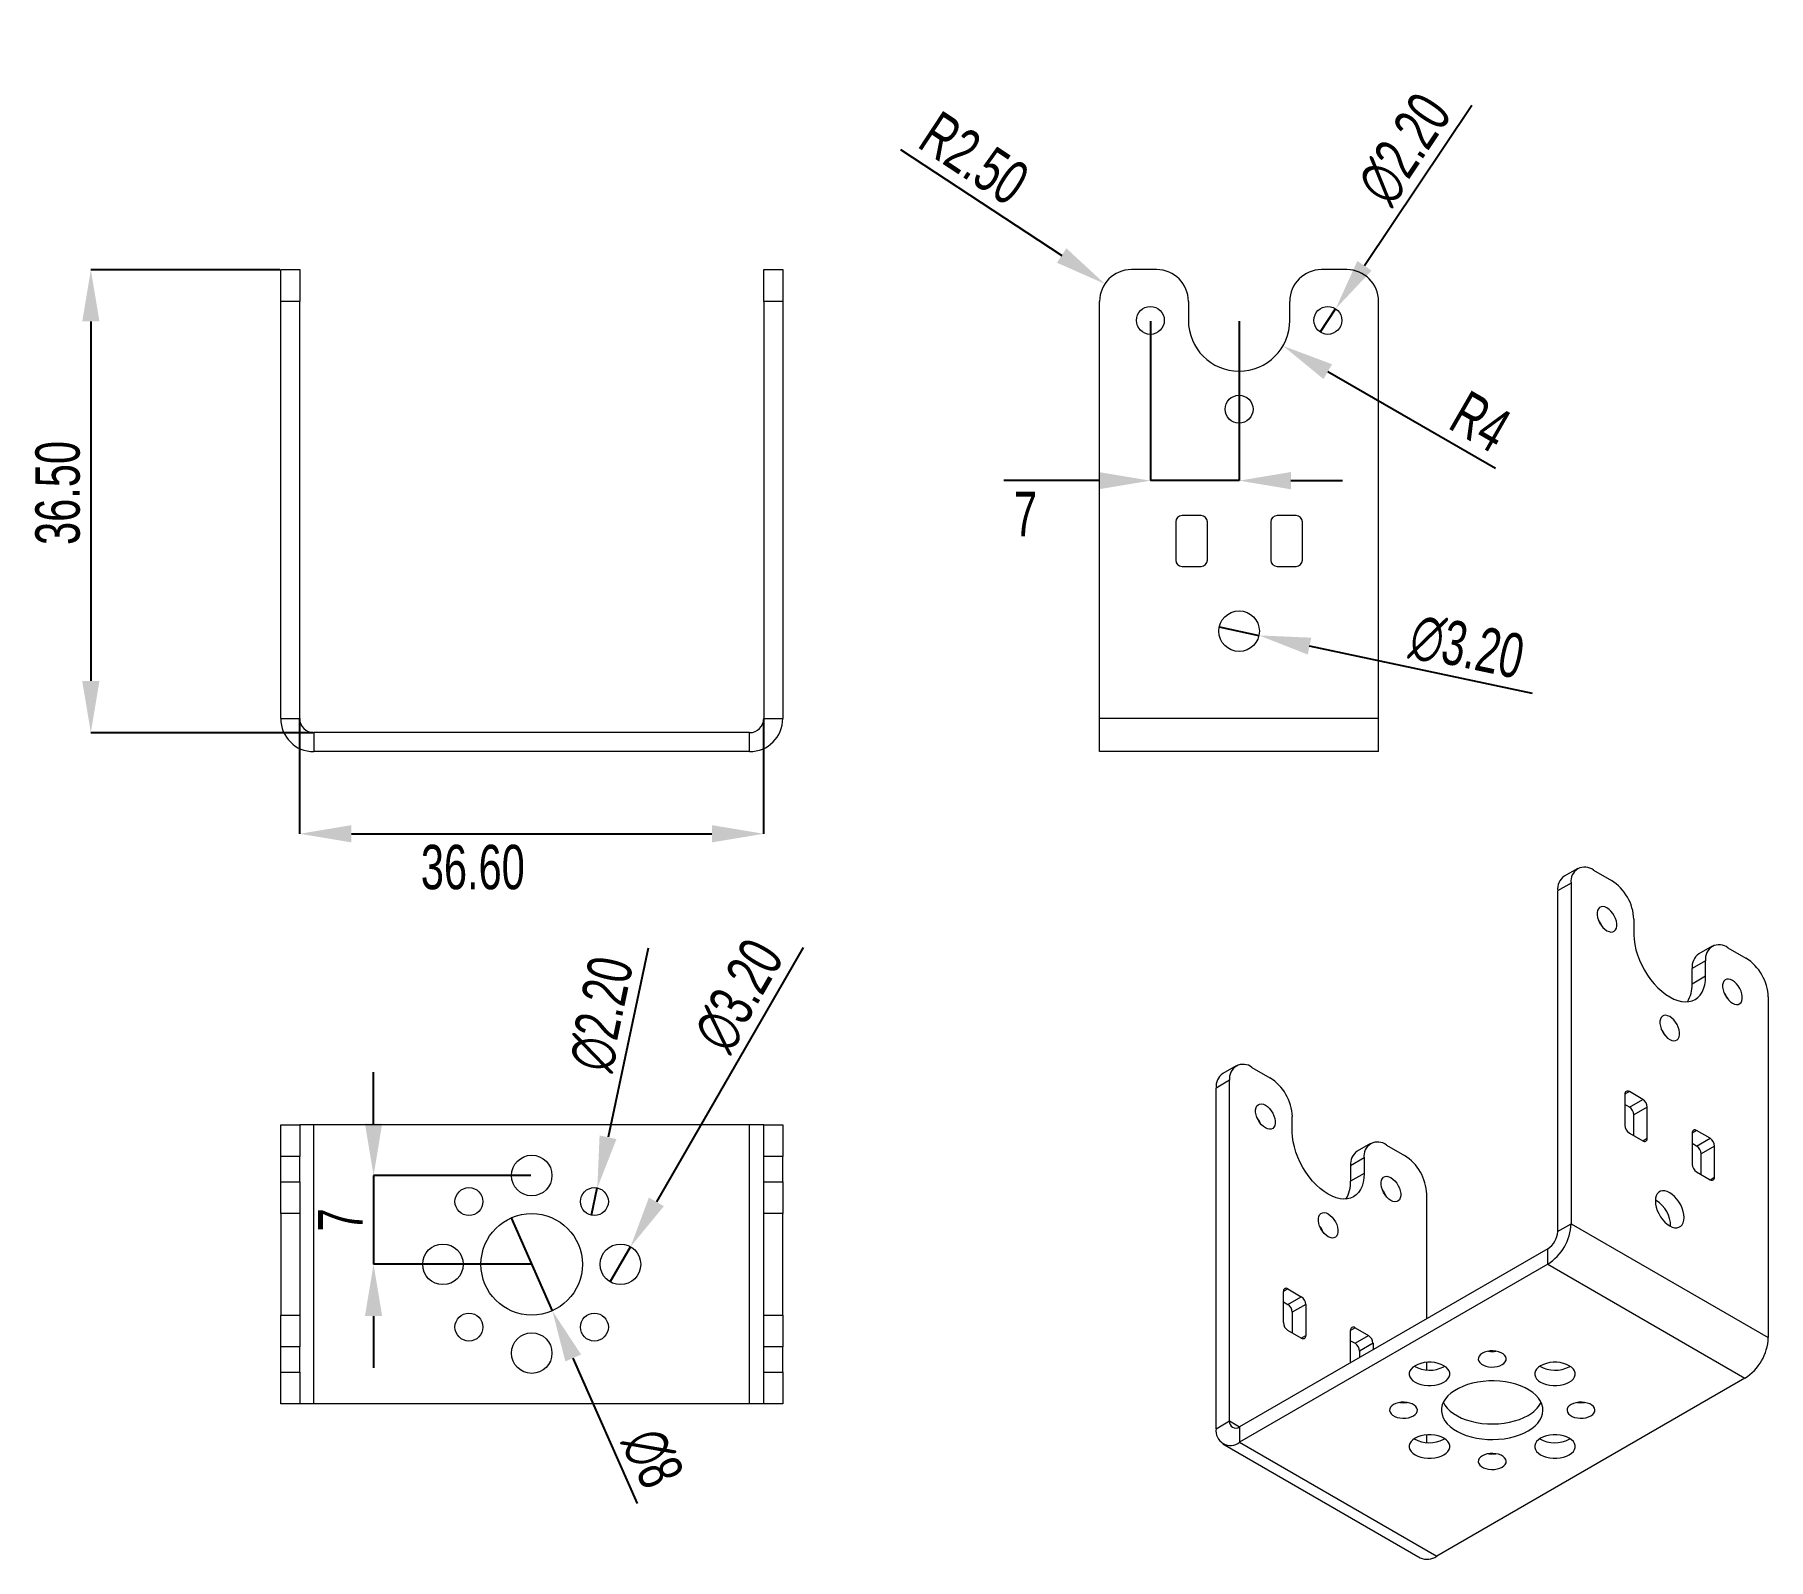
# Model space of a CAD drawing. Header units: millimetres. Extents: x 19 to 155, y 22 to 142.
import ezdxf

# ---------------------------------------------------------------- set-up
doc = ezdxf.new("R2010")
doc.units = ezdxf.units.MM
doc.layers.add('标注层', color=4, linetype='Continuous', lineweight=15)
doc.styles.add('SLDTEXTSTYLE5', font='TXT', dxfattribs={"width": 0.7})
doc.dimstyles.new('SLDDIMSTYLE0', dxfattribs={"dimtxt": 3.5, "dimasz": 4.08, "dimexe": 0, "dimexo": 0.0625, "dimgap": 0.875, "dimtad": 2, "dimrnd": 1e-09, "dimzin": 4, "dimdsep": 46, "dimtxsty": 'SLDTEXTSTYLE5', "dimsah": 1, "dimcen": 0.09, "dimadec": 0, "dimazin": 1, "dimtfac": 1, "dimtofl": 0, "dimtmove": 0, "dimatfit": 3, "dimfxl": 1, "dimfrac": 2, "dimtolj": 1, "dimtzin": 12, "dimarcsym": 0})
doc.dimstyles.new('SLDDIMSTYLE1', dxfattribs={"dimtxt": 3.5, "dimasz": 4.08, "dimexe": 0, "dimexo": 0.0625, "dimgap": 0.875, "dimtad": 2, "dimrnd": 1e-09, "dimzin": 4, "dimdsep": 46, "dimtxsty": 'SLDTEXTSTYLE5', "dimsah": 1, "dimcen": 0, "dimadec": 0, "dimazin": 1, "dimtfac": 1, "dimtofl": 0, "dimtmove": 0, "dimatfit": 3, "dimfxl": 1, "dimfrac": 2, "dimtolj": 1, "dimtzin": 12, "dimarcsym": 0})
doc.dimstyles.new('SLDDIMSTYLE2', dxfattribs={"dimtxt": 3.5, "dimasz": 4.08, "dimexe": 0, "dimexo": 0.0625, "dimgap": 0.875, "dimtad": 2, "dimrnd": 1e-09, "dimzin": 4, "dimdsep": 46, "dimtxsty": 'SLDTEXTSTYLE5', "dimblk1": 'NONE', "dimsah": 1, "dimcen": 0, "dimadec": 0, "dimazin": 1, "dimtfac": 1, "dimtmove": 0, "dimatfit": 3, "dimldrblk": 'NONE', "dimfxl": 1, "dimfrac": 2, "dimtolj": 1, "dimtzin": 12, "dimarcsym": 0})
doc.dimstyles.new('SLDDIMSTYLE3', dxfattribs={"dimtxt": 3.5, "dimasz": 4.08, "dimexe": 0, "dimexo": 0.0625, "dimgap": 0.875, "dimtad": 2, "dimrnd": 1e-09, "dimzin": 12, "dimdsep": 46, "dimtxsty": 'SLDTEXTSTYLE5', "dimsah": 1, "dimcen": 0, "dimadec": 0, "dimazin": 3, "dimtfac": 1, "dimtofl": 0, "dimtmove": 0, "dimatfit": 3, "dimfxl": 1, "dimfrac": 2, "dimtolj": 1, "dimtzin": 12, "dimarcsym": 0})
doc.dimstyles.new('SLDDIMSTYLE4', dxfattribs={"dimtxt": 3.5, "dimasz": 4.08, "dimexe": 0, "dimexo": 0.0625, "dimgap": 0.875, "dimtad": 2, "dimrnd": 1e-09, "dimzin": 12, "dimdsep": 46, "dimtxsty": 'SLDTEXTSTYLE5', "dimsah": 1, "dimcen": 0.09, "dimadec": 0, "dimazin": 3, "dimtfac": 1, "dimtmove": 0, "dimatfit": 0, "dimfxl": 1, "dimfrac": 2, "dimtolj": 1, "dimtzin": 12, "dimarcsym": 0})
doc.dimstyles.new('SLDDIMSTYLE5', dxfattribs={"dimtxt": 3.5, "dimasz": 4.08, "dimexe": 0, "dimexo": 0.0625, "dimgap": 0.875, "dimtad": 2, "dimrnd": 1e-09, "dimzin": 12, "dimdsep": 46, "dimtxsty": 'SLDTEXTSTYLE5', "dimblk1": 'NONE', "dimsah": 1, "dimcen": 0, "dimadec": 0, "dimazin": 3, "dimtfac": 1, "dimtmove": 0, "dimatfit": 3, "dimldrblk": 'NONE', "dimfxl": 1, "dimfrac": 2, "dimtolj": 1, "dimtzin": 12, "dimarcsym": 0})

# ---------------------------------------------------------------- blocks, each defined once
blk = doc.blocks.new('*D56')
at = {"layer": 'Defpoints', "color": 0}
for p in [(38.11, 123.36), (23.14, 86.86), (40.72, 86.86)]:
    blk.add_point(p, dxfattribs=at)
at = {"layer": '标注层', "color": 0, "lineweight": -2}
for p, q in [((38.05, 123.36), (23.14, 123.36)), ((23.14, 119.28), (23.14, 90.94)), ((40.66, 86.86), (23.14, 86.86))]:
    blk.add_line(p, q, dxfattribs=at)
at = {"layer": '标注层', "color": 0}
for points in [[(22.46, 119.28), (23.82, 119.28), (23.14, 123.36)], [(22.46, 90.94), (23.82, 90.94), (23.14, 86.86)]]:
    blk.add_solid(points, dxfattribs=at)
at = {"layer": '标注层', "color": 0, "insert": (18.76, 105.76), "char_height": 3.5, "attachment_point": 2, "rotation": 90, "style": 'SLDTEXTSTYLE5'}
blk.add_mtext('\\A1;36.50', dxfattribs=at)
blk = doc.blocks.new('*D57')
at = {"layer": 'Defpoints', "color": 0}
for p in [(39.61, 87.97), (76.21, 87.97), (76.21, 78.89)]:
    blk.add_point(p, dxfattribs=at)
at = {"layer": '标注层', "color": 0, "lineweight": -2}
for p, q in [((39.61, 87.91), (39.61, 78.89)), ((76.21, 87.91), (76.21, 78.89)), ((43.69, 78.89), (72.13, 78.89))]:
    blk.add_line(p, q, dxfattribs=at)
at = {"layer": '标注层', "color": 0}
for points in [[(43.69, 79.57), (43.69, 78.21), (39.61, 78.89)], [(72.13, 79.57), (72.13, 78.21), (76.21, 78.89)]]:
    blk.add_solid(points, dxfattribs=at)
at = {"layer": '标注层', "color": 0, "insert": (53.27, 78.02), "char_height": 3.5, "attachment_point": 2, "style": 'SLDTEXTSTYLE5'}
blk.add_mtext('\\A1;36.60', dxfattribs=at)
blk = doc.blocks.new('*D58')
at = {"layer": 'Defpoints', "color": 0}
for p in [(103.13, 122.24), (105.22, 120.86)]:
    blk.add_point(p, dxfattribs=at)
at = {"layer": '标注层', "color": 0, "lineweight": -2}
blk.add_line((87, 132.85), (99.72, 124.48), dxfattribs=at)
at = {"layer": '标注层', "color": 0}
blk.add_solid([(100.09, 125.05), (99.35, 123.91), (103.13, 122.24)], dxfattribs=at)
at = {"layer": '标注层', "color": 0, "insert": (90.14, 136.02), "char_height": 3.5, "attachment_point": 1, "rotation": 326.6602, "style": 'SLDTEXTSTYLE5'}
blk.add_mtext('\\A1;R2.50', dxfattribs=at)
blk = doc.blocks.new('*D59')
at = {"layer": 'Defpoints', "color": 0}
for p in [(121.33, 120.28), (120.1, 118.45)]:
    blk.add_point(p, dxfattribs=at)
at = {"layer": '标注层', "color": 0, "lineweight": -2}
for p, q in [((132.08, 136.31), (123.6, 123.67)), ((120.1, 118.45), (121.33, 120.28))]:
    blk.add_line(p, q, dxfattribs=at)
at = {"layer": '标注层', "color": 0}
blk.add_solid([(123.04, 124.05), (124.17, 123.29), (121.33, 120.28)], dxfattribs=at)
at = {"layer": '标注层', "color": 0, "insert": (122.73, 130.22), "char_height": 3.5, "attachment_point": 1, "rotation": 56.1524, "style": 'SLDTEXTSTYLE5'}
blk.add_mtext('\\A1;∅2.20', dxfattribs=at)
blk = doc.blocks.new('_NONE')
blk = doc.blocks.new('*D60')
at = {"layer": 'Defpoints', "color": 0}
for p in [(112.15, 95.2), (115.28, 94.53)]:
    blk.add_point(p, dxfattribs=at)
at = {"layer": '标注层', "color": 0, "lineweight": -2}
for p, q in [((112.15, 95.2), (115.28, 94.53)), ((136.85, 89.95), (119.27, 93.69))]:
    blk.add_line(p, q, dxfattribs=at)
at = {"layer": '标注层', "color": 0}
blk.add_solid([(119.41, 94.35), (119.13, 93.02), (115.28, 94.53)], dxfattribs=at)
at = {"layer": '标注层', "color": 0, "insert": (127.72, 96.36), "char_height": 3.5, "attachment_point": 1, "rotation": 348.0136, "style": 'SLDTEXTSTYLE5'}
blk.add_mtext('\\A1;∅3.20', dxfattribs=at)
blk = doc.blocks.new('*D61')
at = {"layer": 'Defpoints', "color": 0}
for p in [(113.72, 119.36), (117.18, 117.36)]:
    blk.add_point(p, dxfattribs=at)
at = {"layer": '标注层', "color": 0, "lineweight": -2}
blk.add_line((133.93, 107.69), (120.71, 115.32), dxfattribs=at)
at = {"layer": '标注层', "color": 0}
blk.add_solid([(121.05, 115.91), (120.37, 114.74), (117.18, 117.36)], dxfattribs=at)
at = {"layer": '标注层', "color": 0, "insert": (131.82, 113.96), "char_height": 3.5, "attachment_point": 1, "rotation": 330, "style": 'SLDTEXTSTYLE5'}
blk.add_mtext('\\A1;R4', dxfattribs=at)
blk = doc.blocks.new('*D62')
at = {"layer": 'Defpoints', "color": 0}
for p in [(106.72, 119.36), (113.72, 119.36), (113.72, 106.73)]:
    blk.add_point(p, dxfattribs=at)
at = {"layer": '标注层', "color": 0, "lineweight": -2}
for p, q in [((106.72, 119.3), (106.72, 106.73)), ((113.72, 119.3), (113.72, 106.73)), ((102.64, 106.73), (95.17, 106.73)), ((113.72, 106.73), (106.72, 106.73)), ((117.8, 106.73), (121.88, 106.73))]:
    blk.add_line(p, q, dxfattribs=at)
at = {"layer": '标注层', "color": 0}
for points in [[(102.64, 107.41), (102.64, 106.05), (106.72, 106.73)], [(117.8, 107.41), (117.8, 106.05), (113.72, 106.73)]]:
    blk.add_solid(points, dxfattribs=at)
at = {"layer": '标注层', "color": 0, "insert": (96.86, 105.85), "char_height": 3.5, "attachment_point": 2, "style": 'SLDTEXTSTYLE5'}
blk.add_mtext('\\A1;7', dxfattribs=at)
blk = doc.blocks.new('*D63')
at = {"layer": 'Defpoints', "color": 0}
for p in [(65.71, 46.33), (64.11, 43.56)]:
    blk.add_point(p, dxfattribs=at)
at = {"layer": '标注层', "color": 0, "lineweight": -2}
for p, q in [((79.33, 69.92), (67.75, 49.87)), ((64.11, 43.56), (65.71, 46.33))]:
    blk.add_line(p, q, dxfattribs=at)
at = {"layer": '标注层', "color": 0}
blk.add_solid([(67.16, 50.21), (68.34, 49.53), (65.71, 46.33)], dxfattribs=at)
at = {"layer": '标注层', "color": 0, "insert": (70.41, 63.22), "char_height": 3.5, "attachment_point": 1, "rotation": 60, "style": 'SLDTEXTSTYLE5'}
blk.add_mtext('\\A1;∅3.20', dxfattribs=at)
blk = doc.blocks.new('*D64')
at = {"layer": 'Defpoints', "color": 0}
for p in [(63.09, 50.97), (62.64, 48.82)]:
    blk.add_point(p, dxfattribs=at)
at = {"layer": '标注层', "color": 0, "lineweight": -2}
for p, q in [((67.09, 69.86), (63.94, 54.96)), ((62.64, 48.82), (63.09, 50.97))]:
    blk.add_line(p, q, dxfattribs=at)
at = {"layer": '标注层', "color": 0}
blk.add_solid([(63.27, 55.11), (64.6, 54.82), (63.09, 50.97)], dxfattribs=at)
at = {"layer": '标注层', "color": 0, "insert": (60.68, 60.72), "char_height": 3.5, "attachment_point": 1, "rotation": 78.0368, "style": 'SLDTEXTSTYLE5'}
blk.add_mtext('\\A1;∅2.20', dxfattribs=at)
blk = doc.blocks.new('*D65')
at = {"layer": 'Defpoints', "color": 0}
for p in [(56.29, 48.6), (59.54, 41.29)]:
    blk.add_point(p, dxfattribs=at)
at = {"layer": '标注层', "color": 0, "lineweight": -2}
for p, q in [((56.29, 48.6), (59.54, 41.29)), ((66.27, 26.1), (61.19, 37.56))]:
    blk.add_line(p, q, dxfattribs=at)
at = {"layer": '标注层', "color": 0}
blk.add_solid([(61.81, 37.84), (60.57, 37.29), (59.54, 41.29)], dxfattribs=at)
at = {"layer": '标注层', "color": 0, "insert": (68.26, 32.41), "char_height": 3.5, "attachment_point": 1, "rotation": 293.9213, "style": 'SLDTEXTSTYLE5'}
blk.add_mtext('\\A1;∅8', dxfattribs=at)
blk = doc.blocks.new('*D66')
at = {"layer": 'Defpoints', "color": 0}
for p in [(57.91, 51.95), (45.44, 44.95), (57.91, 44.95)]:
    blk.add_point(p, dxfattribs=at)
at = {"layer": '标注层', "color": 0, "lineweight": -2}
for p, q in [((45.44, 56.03), (45.44, 60.11)), ((57.85, 51.95), (45.44, 51.95)), ((45.44, 51.95), (45.44, 44.95)), ((57.85, 44.95), (45.44, 44.95)), ((45.44, 40.87), (45.44, 36.79))]:
    blk.add_line(p, q, dxfattribs=at)
at = {"layer": '标注层', "color": 0}
for points in [[(44.76, 56.03), (46.12, 56.03), (45.44, 51.95)], [(44.76, 40.87), (46.12, 40.87), (45.44, 44.95)]]:
    blk.add_solid(points, dxfattribs=at)
at = {"layer": '标注层', "color": 0, "insert": (41.07, 48.45), "char_height": 3.5, "attachment_point": 2, "rotation": 90, "style": 'SLDTEXTSTYLE5'}
blk.add_mtext('\\A1;7', dxfattribs=at)

msp = doc.modelspace()

# ---------------------------------------------------------------- linework, layer by layer
at = {"color": 7, "linetype": 'Continuous', "lineweight": 15}
for p, q in [((38.114, 123.365), (39.614, 123.365)), ((38.114, 120.865), (38.114, 123.365)), ((39.614, 123.365), (39.614, 120.865)), ((76.214, 123.365), (77.714, 123.365)), ((76.214, 120.865), (76.214, 123.365)), ((77.714, 123.365), (77.714, 120.865)), ((107.216, 123.365), (105.216, 123.365)), ((122.216, 123.365), (120.216, 123.365)), ((39.614, 120.865), (38.114, 120.865)), ((38.114, 87.975), (38.114, 120.865)), ((39.614, 87.975), (39.614, 120.865)), ((77.714, 120.865), (76.214, 120.865)), ((76.214, 120.865), (76.214, 87.975)), ((77.714, 120.865), (77.714, 87.975)), ((102.716, 87.975), (102.716, 120.865)), ((109.716, 120.865), (109.716, 119.365)), ((117.716, 119.365), (117.716, 120.865)), ((124.716, 87.975), (124.716, 120.865)), ((110.716, 103.975), (109.216, 103.975)), ((118.216, 103.975), (116.716, 103.975)), ((108.716, 103.475), (108.716, 100.475)), ((111.216, 100.475), (111.216, 103.475)), ((116.216, 103.475), (116.216, 100.475)), ((118.716, 100.475), (118.716, 103.475)), ((109.216, 99.975), (110.716, 99.975)), ((116.716, 99.975), (118.216, 99.975)), ((38.114, 87.975), (39.614, 87.975)), ((76.214, 87.975), (77.714, 87.975)), ((124.716, 87.975), (102.716, 87.975)), ((102.716, 85.365), (102.716, 87.975)), ((124.716, 85.365), (124.716, 87.975)), ((40.724, 86.865), (40.724, 85.365)), ((75.104, 86.865), (40.724, 86.865)), ((75.104, 85.365), (75.104, 86.865)), ((75.104, 85.365), (40.724, 85.365)), ((124.716, 85.365), (102.716, 85.365)), ((140.423, 76.151), (139.362, 75.539)), ((141.673, 76.027), (143.087, 75.211)), ((139.905, 75.006), (138.844, 74.394)), ((138.844, 74.394), (138.844, 47.538)), ((139.905, 75.006), (139.905, 48.15)), ((144.855, 72.149), (144.855, 70.924)), ((151.029, 70.028), (149.969, 69.416)), ((152.279, 69.904), (153.694, 69.088)), ((150.512, 68.883), (149.451, 68.271)), ((150.512, 67.659), (150.512, 68.883)), ((149.451, 67.046), (149.451, 68.271)), ((150.512, 67.659), (149.451, 67.046)), ((155.461, 66.026), (155.461, 39.17)), ((113.482, 60.598), (112.421, 59.986)), ((114.732, 60.475), (116.146, 59.658)), ((112.964, 59.454), (111.904, 58.842)), ((111.904, 31.985), (111.904, 58.842)), ((112.964, 32.598), (112.964, 59.454)), ((144.501, 58.562), (144.148, 58.358)), ((144.148, 58.358), (144.148, 55.908)), ((144.501, 57.337), (144.148, 57.541)), ((145.562, 57.949), (144.501, 58.562)), ((144.501, 57.337), (145.562, 57.949)), ((117.914, 55.372), (117.914, 56.596)), ((145.915, 57.337), (144.855, 56.725)), ((144.855, 55.091), (144.855, 56.725)), ((145.915, 54.887), (145.915, 57.337)), ((38.114, 55.948), (39.614, 55.948)), ((38.114, 53.448), (38.114, 55.948)), ((39.614, 55.948), (39.614, 53.448)), ((40.724, 55.948), (39.614, 55.948)), ((40.724, 33.948), (40.724, 55.948)), ((75.104, 55.948), (40.724, 55.948)), ((75.104, 33.948), (75.104, 55.948)), ((76.214, 55.948), (75.104, 55.948)), ((76.214, 55.948), (77.714, 55.948)), ((76.214, 53.448), (76.214, 55.948)), ((77.714, 55.948), (77.714, 53.448)), ((144.501, 55.296), (145.562, 54.683)), ((145.562, 54.683), (145.915, 54.887)), ((149.804, 55.5), (149.451, 55.296)), ((149.451, 55.296), (149.451, 52.846)), ((150.865, 54.888), (149.804, 55.5)), ((149.804, 54.276), (150.865, 54.888)), ((39.614, 53.448), (38.114, 53.448)), ((38.114, 51.448), (38.114, 53.448)), ((39.614, 51.448), (39.614, 53.448)), ((77.714, 53.448), (76.214, 53.448)), ((76.214, 51.448), (76.214, 53.448)), ((77.714, 51.448), (77.714, 53.448)), ((124.089, 54.475), (123.028, 53.863)), ((125.339, 54.352), (126.753, 53.535)), ((149.804, 54.276), (149.451, 54.48)), ((151.219, 54.275), (150.158, 53.663)), ((150.158, 52.03), (150.158, 53.663)), ((151.219, 51.826), (151.219, 54.275)), ((123.571, 53.331), (122.51, 52.718)), ((122.51, 52.718), (122.51, 51.494)), ((123.571, 52.106), (122.51, 51.494)), ((123.571, 53.331), (123.571, 52.106)), ((149.804, 52.234), (150.865, 51.622)), ((38.114, 51.448), (39.614, 51.448)), ((38.114, 48.948), (38.114, 51.448)), ((39.614, 51.448), (39.614, 48.948)), ((76.214, 51.448), (77.714, 51.448)), ((76.214, 48.948), (76.214, 51.448)), ((77.714, 51.448), (77.714, 48.948)), ((150.865, 51.622), (151.219, 51.826)), ((128.521, 40.672), (128.521, 50.473)), ((146.622, 49.98), (146.554, 50.017)), ((39.614, 48.948), (38.114, 48.948)), ((38.114, 48.948), (38.114, 40.948)), ((39.614, 48.948), (39.614, 40.948)), ((77.714, 48.948), (76.214, 48.948)), ((76.214, 40.948), (76.214, 48.948)), ((77.714, 40.948), (77.714, 48.948)), ((138.844, 47.538), (139.905, 48.15)), ((139.905, 48.15), (155.461, 39.17)), ((138.059, 46.179), (113.749, 32.145)), ((138.059, 44.954), (138.059, 46.179)), ((138.059, 44.954), (113.749, 30.92)), ((138.059, 44.954), (153.616, 35.973)), ((117.56, 43.009), (117.207, 42.805)), ((117.207, 40.355), (117.207, 42.805)), ((117.56, 43.009), (118.621, 42.397)), ((117.56, 41.785), (118.621, 42.397)), ((117.207, 41.989), (117.56, 41.785)), ((118.975, 41.784), (117.914, 41.172)), ((117.914, 41.172), (117.914, 39.539)), ((118.975, 41.784), (118.975, 39.335)), ((38.114, 40.948), (39.614, 40.948)), ((38.114, 38.448), (38.114, 40.948)), ((39.614, 40.948), (39.614, 38.448)), ((76.214, 40.948), (77.714, 40.948)), ((76.214, 38.448), (76.214, 40.948)), ((77.714, 40.948), (77.714, 38.448)), ((118.621, 39.131), (117.56, 39.743)), ((122.864, 39.948), (122.51, 39.743)), ((122.51, 37.294), (122.51, 39.743)), ((122.864, 39.948), (123.924, 39.335)), ((39.614, 38.448), (38.114, 38.448)), ((38.114, 36.448), (38.114, 38.448)), ((39.614, 36.448), (39.614, 38.448)), ((77.714, 38.448), (76.214, 38.448)), ((76.214, 36.448), (76.214, 38.448)), ((77.714, 36.448), (77.714, 38.448)), ((118.621, 39.131), (118.975, 39.335)), ((122.51, 38.927), (122.864, 38.723)), ((122.864, 38.723), (123.924, 39.335)), ((124.278, 38.723), (123.217, 38.111)), ((124.278, 38.723), (124.278, 38.223)), ((123.217, 38.111), (123.217, 37.61)), ((128.521, 36.613), (128.521, 37.219)), ((38.114, 36.448), (39.614, 36.448)), ((38.114, 33.948), (38.114, 36.448)), ((39.614, 36.448), (39.614, 33.948)), ((76.214, 36.448), (77.714, 36.448)), ((76.214, 33.948), (76.214, 36.448)), ((77.714, 36.448), (77.714, 33.948)), ((153.616, 35.973), (129.305, 21.939)), ((129.864, 36.876), (129.93, 36.916)), ((139.764, 36.876), (139.83, 36.916)), ((39.614, 33.948), (38.114, 33.948)), ((40.724, 33.948), (39.614, 33.948)), ((75.104, 33.948), (40.724, 33.948)), ((76.214, 33.948), (75.104, 33.948)), ((77.714, 33.948), (76.214, 33.948)), ((111.904, 31.985), (112.964, 32.598)), ((112.964, 32.598), (113.749, 32.145)), ((113.749, 32.145), (113.749, 30.92)), ((128.521, 30.898), (128.521, 31.505)), ((112.444, 30.791), (128.001, 21.81)), ((113.749, 30.92), (129.305, 21.939)), ((129.864, 31.161), (129.93, 31.201)), ((139.764, 31.161), (139.83, 31.201))]:
    msp.add_line(p, q, dxfattribs=at)
at = {"color": 7, "linetype": 'Continuous', "lineweight": 15, "flags": 128}
for points in [[(142.733, 73.047), (142.572, 73.121), (142.417, 73.152), (142.276, 73.139), (142.155, 73.083), (142.06, 72.987), (141.994, 72.853), (141.96, 72.689), (141.96, 72.501), (141.994, 72.298), (142.06, 72.089), (142.155, 71.881), (142.276, 71.686), (142.417, 71.511), (142.572, 71.364), (142.733, 71.251), (142.895, 71.177), (143.05, 71.146), (143.191, 71.158), (143.311, 71.214), (143.407, 71.311), (143.473, 71.444), (143.507, 71.608), (143.507, 71.796), (143.473, 71.999), (143.407, 72.209), (143.311, 72.416), (143.191, 72.612), (143.05, 72.787), (142.895, 72.934), (142.733, 73.047)], [(144.855, 70.924), (144.872, 70.548), (144.926, 70.156), (145.013, 69.754), (145.135, 69.345), (145.288, 68.936), (145.472, 68.532), (145.683, 68.136), (145.92, 67.756), (146.178, 67.395), (146.456, 67.057), (146.749, 66.748), (147.054, 66.47), (147.366, 66.229), (147.683, 66.025), (148, 65.863), (148.313, 65.744), (148.617, 65.669), (148.91, 65.64), (149.188, 65.657), (149.447, 65.72), (149.683, 65.827), (149.894, 65.978), (150.078, 66.171), (150.231, 66.403), (150.353, 66.671), (150.441, 66.973), (150.494, 67.303), (150.512, 67.659)], [(152.633, 67.332), (152.471, 67.406), (152.317, 67.437), (152.176, 67.425), (152.055, 67.369), (151.959, 67.272), (151.893, 67.139), (151.859, 66.974), (151.859, 66.787), (151.893, 66.583), (151.959, 66.374), (152.055, 66.167), (152.176, 65.971), (152.317, 65.796), (152.471, 65.649), (152.633, 65.536), (152.795, 65.462), (152.949, 65.431), (153.09, 65.443), (153.211, 65.499), (153.306, 65.596), (153.373, 65.729), (153.406, 65.893), (153.406, 66.081), (153.373, 66.284), (153.306, 66.494), (153.211, 66.701), (153.09, 66.897), (152.949, 67.072), (152.795, 67.219), (152.633, 67.332)], [(147.683, 64.474), (147.521, 64.547), (147.367, 64.579), (147.226, 64.566), (147.105, 64.51), (147.01, 64.414), (146.943, 64.28), (146.91, 64.116), (146.91, 63.928), (146.943, 63.725), (147.01, 63.515), (147.105, 63.308), (147.226, 63.113), (147.367, 62.938), (147.521, 62.79), (147.683, 62.677), (147.845, 62.604), (148, 62.572), (148.14, 62.585), (148.261, 62.641), (148.357, 62.738), (148.423, 62.871), (148.457, 63.035), (148.457, 63.223), (148.423, 63.426), (148.357, 63.636), (148.261, 63.843), (148.14, 64.038), (148, 64.213), (147.845, 64.361), (147.683, 64.474)], [(115.793, 55.698), (115.631, 55.811), (115.476, 55.958), (115.335, 56.133), (115.215, 56.329), (115.119, 56.536), (115.053, 56.746), (115.019, 56.949), (115.019, 57.137), (115.053, 57.301), (115.119, 57.434), (115.215, 57.531), (115.335, 57.587), (115.476, 57.599), (115.631, 57.568), (115.793, 57.494), (115.954, 57.381), (116.109, 57.234), (116.25, 57.059), (116.371, 56.864), (116.466, 56.656), (116.532, 56.447), (116.566, 56.244), (116.566, 56.056), (116.532, 55.892), (116.466, 55.758), (116.371, 55.662), (116.25, 55.606), (116.109, 55.593), (115.954, 55.624), (115.793, 55.698)], [(123.571, 52.106), (123.553, 51.751), (123.5, 51.42), (123.412, 51.119), (123.291, 50.851), (123.137, 50.619), (122.954, 50.426), (122.742, 50.275), (122.506, 50.167), (122.247, 50.105), (121.97, 50.088), (121.677, 50.117), (121.372, 50.191), (121.059, 50.31), (120.742, 50.473), (120.426, 50.676), (120.113, 50.918), (119.808, 51.195), (119.515, 51.505), (119.238, 51.842), (118.979, 52.203), (118.742, 52.584), (118.531, 52.979), (118.347, 53.384), (118.194, 53.793), (118.073, 54.201), (117.985, 54.604), (117.932, 54.996), (117.914, 55.372)], [(125.692, 49.983), (125.53, 50.096), (125.376, 50.243), (125.235, 50.419), (125.114, 50.614), (125.019, 50.821), (124.952, 51.031), (124.919, 51.234), (124.919, 51.422), (124.952, 51.586), (125.019, 51.719), (125.114, 51.816), (125.235, 51.872), (125.376, 51.885), (125.53, 51.853), (125.692, 51.78), (125.854, 51.667), (126.008, 51.519), (126.149, 51.344), (126.27, 51.149), (126.366, 50.942), (126.432, 50.732), (126.466, 50.529), (126.466, 50.341), (126.432, 50.177), (126.366, 50.043), (126.27, 49.947), (126.149, 49.891), (126.008, 49.878), (125.854, 49.909), (125.692, 49.983)], [(147.683, 50.593), (147.487, 50.686), (147.296, 50.737), (147.117, 50.744), (146.956, 50.707), (146.816, 50.626), (146.703, 50.505), (146.62, 50.347), (146.569, 50.156), (146.552, 49.939), (146.569, 49.702), (146.62, 49.453), (146.703, 49.198), (146.816, 48.947), (146.956, 48.705), (147.117, 48.481), (147.296, 48.282), (147.487, 48.113), (147.683, 47.98), (147.88, 47.886), (148.07, 47.835), (148.249, 47.828), (148.41, 47.865), (148.55, 47.946), (148.663, 48.067), (148.746, 48.226), (148.797, 48.416), (148.815, 48.633), (148.797, 48.87), (148.746, 49.119), (148.663, 49.374), (148.55, 49.626), (148.41, 49.867), (148.249, 50.091), (148.07, 50.29), (147.88, 50.459), (147.683, 50.593)], [(120.742, 47.125), (120.581, 47.238), (120.426, 47.385), (120.285, 47.56), (120.164, 47.756), (120.069, 47.963), (120.003, 48.172), (119.969, 48.376), (119.969, 48.563), (120.003, 48.728), (120.069, 48.861), (120.164, 48.958), (120.285, 49.014), (120.426, 49.026), (120.581, 48.995), (120.742, 48.921), (120.904, 48.808), (121.059, 48.661), (121.2, 48.486), (121.32, 48.29), (121.416, 48.083), (121.482, 47.873), (121.516, 47.67), (121.516, 47.483), (121.482, 47.318), (121.416, 47.185), (121.32, 47.088), (121.2, 47.032), (121.059, 47.02), (120.904, 47.051), (120.742, 47.125)], [(122.518, 37.206), (122.517, 37.21), (122.51, 37.294)], [(129.864, 35.651), (130.043, 35.774), (130.183, 35.914), (130.278, 36.065), (130.327, 36.223), (130.327, 36.384), (130.278, 36.543), (130.183, 36.694), (130.043, 36.834), (129.864, 36.957), (129.65, 37.061), (129.409, 37.141), (129.147, 37.196), (128.872, 37.224), (128.593, 37.224), (128.319, 37.196), (128.056, 37.141), (127.815, 37.061), (127.601, 36.957), (127.422, 36.834), (127.283, 36.694), (127.187, 36.543), (127.139, 36.384), (127.139, 36.223), (127.187, 36.065), (127.283, 35.914), (127.422, 35.774), (127.601, 35.651), (127.815, 35.547), (128.056, 35.467), (128.319, 35.412), (128.593, 35.384), (128.872, 35.384), (129.147, 35.412), (129.409, 35.467), (129.65, 35.547), (129.864, 35.651)], [(134.46, 37.039), (134.605, 37.142), (134.709, 37.26), (134.769, 37.388), (134.781, 37.521), (134.745, 37.652), (134.663, 37.776), (134.537, 37.887), (134.375, 37.981), (134.182, 38.053), (133.967, 38.101), (133.74, 38.122), (133.51, 38.115), (133.288, 38.08), (133.083, 38.02), (132.905, 37.937), (132.76, 37.833), (132.655, 37.715), (132.596, 37.587), (132.584, 37.454), (132.62, 37.323), (132.702, 37.199), (132.828, 37.088), (132.99, 36.994), (133.183, 36.922), (133.398, 36.874), (133.625, 36.853), (133.855, 36.86), (134.077, 36.895), (134.282, 36.955), (134.46, 37.039)], [(139.764, 35.651), (139.943, 35.774), (140.082, 35.914), (140.178, 36.065), (140.226, 36.223), (140.226, 36.384), (140.178, 36.543), (140.082, 36.694), (139.943, 36.834), (139.764, 36.957), (139.55, 37.061), (139.308, 37.141), (139.046, 37.196), (138.772, 37.224), (138.493, 37.224), (138.218, 37.196), (137.956, 37.141), (137.714, 37.061), (137.501, 36.957), (137.322, 36.834), (137.182, 36.694), (137.087, 36.543), (137.038, 36.384), (137.038, 36.223), (137.087, 36.065), (137.182, 35.914), (137.322, 35.774), (137.501, 35.651), (137.714, 35.547), (137.956, 35.467), (138.218, 35.412), (138.493, 35.384), (138.772, 35.384), (139.046, 35.412), (139.308, 35.467), (139.55, 35.547), (139.764, 35.651)], [(136.511, 31.814), (136.805, 32.003), (137.061, 32.21), (137.276, 32.432), (137.447, 32.667), (137.573, 32.911), (137.652, 33.161), (137.682, 33.415), (137.664, 33.669), (137.597, 33.92), (137.483, 34.166), (137.323, 34.403), (137.119, 34.629), (136.873, 34.84), (136.588, 35.034), (136.268, 35.209), (135.916, 35.362), (135.538, 35.492), (135.136, 35.598), (134.718, 35.677), (134.286, 35.729), (133.848, 35.754), (133.407, 35.75), (132.97, 35.719), (132.541, 35.66), (132.126, 35.574), (131.73, 35.462), (131.358, 35.326), (131.014, 35.167), (130.702, 34.987), (130.427, 34.788), (130.191, 34.573), (129.998, 34.345), (129.849, 34.105), (129.746, 33.858), (129.692, 33.605), (129.686, 33.351), (129.728, 33.098), (129.819, 32.849), (129.956, 32.607), (130.139, 32.376), (130.364, 32.157), (130.63, 31.954), (130.933, 31.769), (131.269, 31.605), (131.635, 31.463), (132.025, 31.345), (132.436, 31.252), (132.862, 31.187), (133.297, 31.148), (133.738, 31.138), (134.177, 31.155), (134.611, 31.2), (135.033, 31.273), (135.439, 31.372), (135.824, 31.496), (136.183, 31.644), (136.511, 31.814)], [(127.46, 32.997), (127.605, 33.101), (127.709, 33.219), (127.769, 33.347), (127.781, 33.48), (127.745, 33.611), (127.663, 33.735), (127.537, 33.846), (127.375, 33.94), (127.182, 34.012), (126.967, 34.06), (126.74, 34.081), (126.51, 34.074), (126.288, 34.039), (126.083, 33.979), (125.905, 33.896), (125.76, 33.792), (125.655, 33.674), (125.596, 33.546), (125.584, 33.413), (125.62, 33.282), (125.702, 33.158), (125.828, 33.047), (125.99, 32.953), (126.183, 32.881), (126.398, 32.833), (126.625, 32.812), (126.855, 32.819), (127.077, 32.854), (127.282, 32.914), (127.46, 32.997)], [(129.826, 34.059), (129.956, 33.832), (130.139, 33.6), (130.364, 33.382), (130.63, 33.179), (130.933, 32.994), (131.269, 32.83), (131.635, 32.688), (132.025, 32.57), (132.436, 32.477), (132.862, 32.411), (133.297, 32.373), (133.738, 32.362), (134.177, 32.38), (134.611, 32.425), (135.033, 32.498), (135.439, 32.597), (135.824, 32.721), (136.183, 32.869), (136.511, 33.039)], [(141.46, 32.997), (141.605, 33.101), (141.709, 33.219), (141.769, 33.347), (141.781, 33.48), (141.745, 33.611), (141.663, 33.735), (141.537, 33.846), (141.375, 33.94), (141.182, 34.012), (140.967, 34.06), (140.74, 34.081), (140.51, 34.074), (140.288, 34.039), (140.083, 33.979), (139.905, 33.896), (139.76, 33.792), (139.655, 33.674), (139.596, 33.546), (139.584, 33.413), (139.62, 33.282), (139.702, 33.158), (139.828, 33.047), (139.99, 32.953), (140.183, 32.881), (140.398, 32.833), (140.625, 32.812), (140.855, 32.819), (141.077, 32.854), (141.282, 32.914), (141.46, 32.997)], [(129.864, 29.936), (130.043, 30.059), (130.183, 30.199), (130.278, 30.35), (130.327, 30.509), (130.327, 30.67), (130.278, 30.828), (130.183, 30.979), (130.043, 31.119), (129.864, 31.242), (129.65, 31.346), (129.409, 31.426), (129.147, 31.481), (128.872, 31.509), (128.593, 31.509), (128.319, 31.481), (128.056, 31.426), (127.815, 31.346), (127.601, 31.242), (127.422, 31.119), (127.283, 30.979), (127.187, 30.828), (127.139, 30.67), (127.139, 30.509), (127.187, 30.35), (127.283, 30.199), (127.422, 30.059), (127.601, 29.936), (127.815, 29.832), (128.056, 29.752), (128.319, 29.697), (128.593, 29.669), (128.872, 29.669), (129.147, 29.697), (129.409, 29.752), (129.65, 29.832), (129.864, 29.936)], [(139.764, 29.936), (139.943, 30.059), (140.082, 30.199), (140.178, 30.35), (140.226, 30.509), (140.226, 30.67), (140.178, 30.828), (140.082, 30.979), (139.943, 31.119), (139.764, 31.242), (139.55, 31.346), (139.308, 31.426), (139.046, 31.481), (138.772, 31.509), (138.493, 31.509), (138.218, 31.481), (137.956, 31.426), (137.714, 31.346), (137.501, 31.242), (137.322, 31.119), (137.182, 30.979), (137.087, 30.828), (137.038, 30.67), (137.038, 30.509), (137.087, 30.35), (137.182, 30.199), (137.322, 30.059), (137.501, 29.936), (137.714, 29.832), (137.956, 29.752), (138.218, 29.697), (138.493, 29.669), (138.772, 29.669), (139.046, 29.697), (139.308, 29.752), (139.55, 29.832), (139.764, 29.936)], [(134.46, 28.956), (134.605, 29.06), (134.709, 29.178), (134.769, 29.306), (134.781, 29.439), (134.745, 29.57), (134.663, 29.694), (134.537, 29.805), (134.375, 29.899), (134.182, 29.971), (133.967, 30.019), (133.74, 30.04), (133.51, 30.033), (133.288, 29.998), (133.083, 29.938), (132.905, 29.855), (132.76, 29.751), (132.655, 29.633), (132.596, 29.505), (132.584, 29.372), (132.62, 29.241), (132.702, 29.117), (132.828, 29.006), (132.99, 28.912), (133.183, 28.84), (133.398, 28.792), (133.625, 28.771), (133.855, 28.778), (134.077, 28.813), (134.282, 28.873), (134.46, 28.956)]]:
    msp.add_lwpolyline(points, dxfattribs=at)
at = {"color": 7, "linetype": 'Continuous', "lineweight": 15}
for centre, radius in [((106.716, 119.365), 1.1), ((120.716, 119.365), 1.1), ((113.716, 112.365), 1.1), ((113.716, 94.865), 1.6), ((57.914, 51.948), 1.6), ((52.964, 49.897), 1.1), ((62.863, 49.897), 1.1), ((57.914, 44.948), 4), ((50.914, 44.948), 1.6), ((64.914, 44.948), 1.6), ((52.964, 39.998), 1.1), ((62.863, 39.998), 1.1), ((57.914, 37.948), 1.6)]:
    msp.add_circle(centre, radius, dxfattribs=at)
for centre, radius, start, end in [((105.216, 120.865), 2.5, 90, 180), ((107.216, 120.865), 2.5, 0, 90), ((120.216, 120.865), 2.5, 90, 180), ((122.216, 120.865), 2.5, 0, 90), ((113.716, 119.365), 4, 180, 0), ((109.216, 103.475), 0.5, 90, 180), ((110.716, 103.475), 0.5, 0, 90), ((116.716, 103.475), 0.5, 90, 180), ((118.216, 103.475), 0.5, 0, 90), ((109.216, 100.475), 0.5, 180, 270), ((110.716, 100.475), 0.5, 270, 0), ((116.716, 100.475), 0.5, 180, 270), ((118.216, 100.475), 0.5, 270, 0), ((40.724, 87.975), 2.61, 180, 270), ((40.724, 87.975), 1.11, 180, 270), ((75.104, 87.975), 1.11, 270, 0), ((75.104, 87.975), 2.61, 270, 0), ((140.084, 74.523), 1.246, 125.38471, 185.92747), ((140.988, 75.173), 1.095, 51.28179, 188.72896), ((141.032, 71.983), 3.827, 2.48713, 57.51287), ((140.601, 70.918), 1.872, 21.02979, 38.96483), ((151.594, 69.05), 1.095, 51.28179, 188.72896), ((150.69, 68.4), 1.246, 125.38471, 185.92747), ((151.638, 65.86), 3.827, 2.48713, 57.51287), ((146.986, 66.947), 2.467, 328.13597, 2.29366), ((150.501, 65.203), 1.872, 21.02979, 38.96483), ((145.551, 62.345), 1.872, 21.02979, 38.96483), ((114.047, 59.62), 1.095, 51.28179, 188.72896), ((113.143, 58.97), 1.246, 125.38471, 185.92747), ((114.091, 56.43), 3.827, 2.48713, 57.51287), ((144.363, 58.392), 0.218, 50.79671, 189.21404), ((145.148, 57.302), 0.768, 2.60548, 57.39452), ((113.661, 55.365), 1.872, 21.02977, 38.96486), ((144.087, 56.69), 0.768, 2.60548, 57.39452), ((144.915, 55.943), 0.768, 182.60548, 237.39452), ((145.7, 54.852), 0.218, 230.79671, 9.21404), ((149.666, 55.331), 0.218, 50.79671, 189.21404), ((150.451, 54.241), 0.768, 2.60548, 57.39452), ((123.75, 52.847), 1.246, 125.38471, 185.92747), ((124.653, 53.497), 1.095, 51.28179, 188.72896), ((124.697, 50.307), 3.827, 2.48713, 57.51287), ((149.39, 53.628), 0.768, 2.60548, 57.39452), ((150.219, 52.881), 0.768, 182.60548, 237.39452), ((120.096, 51.382), 2.417, 327.77058, 2.65904), ((123.56, 49.651), 1.872, 21.02977, 38.96486), ((151.003, 51.791), 0.218, 230.79671, 9.21404), ((145.35, 47.943), 2.402, 359.98387, 58.00274), ((118.61, 46.792), 1.872, 21.02977, 38.96486), ((135.914, 48.324), 3.995, 302.48713, 357.51287), ((137.14, 47.616), 1.706, 302.60548, 357.39452), ((117.422, 42.84), 0.218, 50.79671, 189.21404), ((118.207, 41.75), 0.768, 2.60548, 57.39452), ((117.146, 41.137), 0.768, 2.60548, 57.39452), ((117.974, 40.39), 0.768, 182.60548, 237.39452), ((122.726, 39.778), 0.218, 50.79671, 189.21404), ((118.759, 39.3), 0.218, 230.79671, 9.21404), ((122.45, 38.076), 0.768, 2.60548, 57.39452), ((123.51, 38.688), 0.768, 2.60548, 57.39452), ((151.47, 39.343), 3.995, 302.48713, 357.51287), ((133.682, 39.95), 1.873, 261.06378, 278.93622), ((128.736, 38.997), 2.403, 239.99897, 297.99779), ((138.636, 38.997), 2.403, 239.99897, 297.99779), ((126.682, 35.909), 1.873, 261.06378, 278.93622), ((135.396, 35.19), 2.423, 297.38734, 332.16928), ((140.682, 35.909), 1.873, 261.06378, 278.93622), ((113.034, 31.812), 1.144, 171.27104, 308.71821), ((113.443, 32.52), 0.485, 170.78596, 309.20329), ((128.736, 33.282), 2.403, 239.99897, 297.99779), ((138.636, 33.282), 2.403, 239.99897, 297.99779), ((133.682, 31.868), 1.873, 261.06378, 278.93622), ((128.542, 22.993), 1.301, 245.38656, 305.9239)]:
    msp.add_arc(centre, radius, start, end, dxfattribs=at)

# ---------------------------------------------------------------- dimensions: what is measured, and where the dimension line sits
at = {"layer": '标注层'}
for p1, p2, picture, middle in [((120.103, 118.451), (121.329, 120.278), '*D59', (126.796, 133.144)), ((62.635, 48.821), (63.091, 50.973), '*D64', (63.37, 64.95))]:
    dim = msp.add_diameter_dim_2p(p1=p1, p2=p2, dimstyle='SLDDIMSTYLE2', dxfattribs=at)
    dim.commit()
    dim.dimension.update_dxf_attribs({"geometry": picture, "text_midpoint": middle})
dim = msp.add_radius_dim(center=(105.216, 120.865), mpoint=(103.127, 122.239), dimstyle='SLDDIMSTYLE1', dxfattribs=at)
dim.commit()
dim.dimension.update_dxf_attribs({"geometry": '*D58', "text_midpoint": (93.099, 131.978)})
for base, p1, p2, dimstyle, picture, middle in [((23.135, 86.865), (38.114, 123.365), (40.724, 86.865), 'SLDDIMSTYLE0', '*D56', (23.135, 105.76)), ((45.445, 44.948), (57.914, 51.948), (57.914, 44.948), 'SLDDIMSTYLE4', '*D66', (45.445, 48.448))]:
    dim = msp.add_linear_dim(base=base, p1=p1, p2=p2, angle=90, dimstyle=dimstyle, dxfattribs=at)
    dim.commit()
    dim.dimension.update_dxf_attribs({"geometry": picture, "text_midpoint": middle, "dimtype": 160})
for base, p1, p2, dimstyle, picture, middle in [((113.716, 106.726), (106.716, 119.365), (113.716, 119.365), 'SLDDIMSTYLE4', '*D62', (96.864, 106.726)), ((76.214, 78.893), (39.614, 87.975), (76.214, 87.975), 'SLDDIMSTYLE0', '*D57', (53.27, 78.893))]:
    dim = msp.add_linear_dim(base=base, p1=p1, p2=p2, dimstyle=dimstyle, dxfattribs=at)
    dim.commit()
    dim.dimension.update_dxf_attribs({"geometry": picture, "text_midpoint": middle, "dimtype": 160})
dim = msp.add_radius_dim(center=(113.716, 119.365), mpoint=(117.18, 117.365), dimstyle='SLDDIMSTYLE3', dxfattribs=at)
dim.commit()
dim.dimension.update_dxf_attribs({"geometry": '*D61', "text_midpoint": (131.403, 109.153), "dimtype": 164})
for p1, p2, dimstyle, picture, middle in [((112.151, 95.197), (115.281, 94.532), 'SLDDIMSTYLE2', '*D60', (131.403, 91.11)), ((64.114, 43.562), (65.714, 46.333), 'SLDDIMSTYLE2', '*D63', (76.548, 65.099)), ((56.292, 48.604), (59.536, 41.291), 'SLDDIMSTYLE5', '*D65', (65.091, 28.768))]:
    dim = msp.add_diameter_dim_2p(p1=p1, p2=p2, dimstyle=dimstyle, dxfattribs=at)
    dim.commit()
    dim.dimension.update_dxf_attribs({"geometry": picture, "text_midpoint": middle, "dimtype": 163})

doc.saveas('drawing.dxf')
